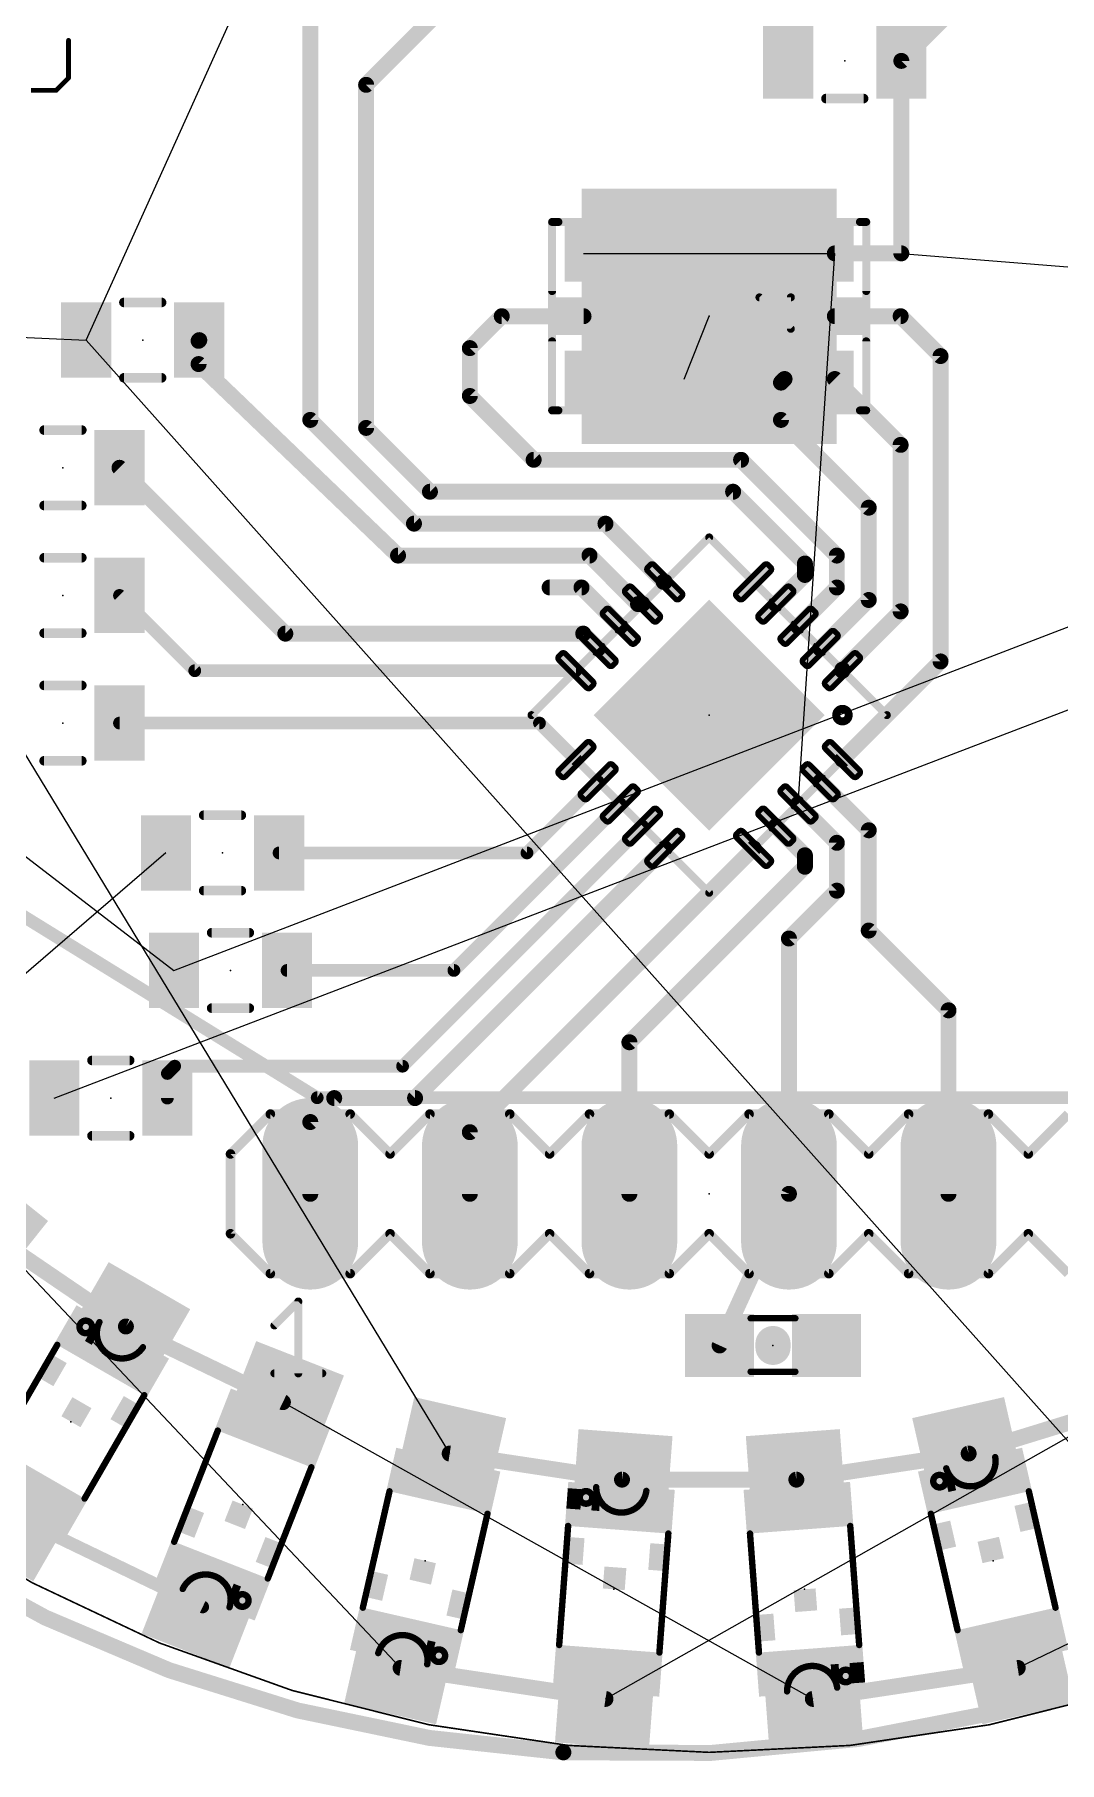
# Model space of a CAD drawing. Extents: x 53.2 to 99.2, y 34.1 to 80.1.
# Drawn here: x 65.46 to 81.78, y 34.13 to 61.63 of the extents above; entities that cross this region are included whole.
import ezdxf

# ---------------------------------------------------------------- set-up
doc = ezdxf.new("R2010")
doc.units = 0
for name, color, linetype in [('1', 22, 'CONTINUOUS'), ('16', 175, 'CONTINUOUS'), ('17', 82, 'CONTINUOUS'), ('19', 53, 'CONTINUOUS'), ('20', 7, 'CONTINUOUS'), ('21', 7, 'CONTINUOUS'), ('22', 2, 'CONTINUOUS'), ('23', 7, 'CONTINUOUS'), ('24', 7, 'CONTINUOUS'), ('51', 53, 'CONTINUOUS')]:
    doc.layers.add(name, color=color, linetype=linetype)

# ---------------------------------------------------------------- blocks, each defined once
blk = doc.blocks.new('RECT')
blk.add_solid([(-0.5, -0.5), (0.5, -0.5), (-0.5, 0.5), (0.5, 0.5)])
blk = doc.blocks.new('LONGP100')
at = {"const_width": 1}
blk.add_lwpolyline([(-0.5, 0), (0.5, 0)], dxfattribs=at)
at = {"const_width": 0.5}
for points in [[(-0.5, 0.25, 1), (-0.5, -0.25)], [(0.5, -0.25, 1), (0.5, 0.25)]]:
    blk.add_lwpolyline(points, format="xyb", dxfattribs=at)
blk = doc.blocks.new('RECT4000X1150R75')
at = {"const_width": 0.0862}
blk.add_lwpolyline([(0.3569, -0.0288), (0.3569, 0.0288, 0.4142), (0.3138, 0.0719), (-0.3138, 0.0719, 0.4142), (-0.3569, 0.0288), (-0.3569, -0.0288, 0.4142), (-0.3138, -0.0719), (0.3138, -0.0719, 0.4142)], format="xyb", close=True, dxfattribs=at)
blk.add_solid([(-0.3353, -0.0503), (0.3353, -0.0503), (-0.3353, 0.0503), (0.3353, 0.0503)])
blk = doc.blocks.new('RECT1150X4000R75')
at = {"const_width": 0.0862}
blk.add_lwpolyline([(0.0719, -0.3138), (0.0719, 0.3138, 0.4142), (0.0288, 0.3569), (-0.0288, 0.3569, 0.4142), (-0.0719, 0.3138), (-0.0719, -0.3138, 0.4142), (-0.0288, -0.3569), (0.0288, -0.3569, 0.4142)], format="xyb", close=True, dxfattribs=at)
blk.add_solid([(-0.0503, -0.3353), (0.0503, -0.3353), (-0.0503, 0.3353), (0.0503, 0.3353)])

msp = doc.modelspace()

# ---------------------------------------------------------------- linework, layer by layer
at = {"layer": '1'}
for points, const_width in [([(77.2511, 80.01, 0.4142), (53.34, 57.3689)], 0.254), ([(99.06, 56.9311, 0.4142), (77.2511, 80.01)], 0.254), ([(79.3225, 61.214, 1), (79.1955, 61.214)], 0.127), ([(70.8025, 60.833, 1), (70.6755, 60.833)], 0.127), ([(70.6941, 60.8779, 1), (70.7839, 60.7881)], 0.127), ([(78.2, 58.2135, 1), (78.2, 58.0865)], 0.127), ([(79.1955, 58.15, 1), (79.3225, 58.15)], 0.127), ([(79.259, 58.0865, 1), (79.259, 58.2135)], 0.127), ([(53.34, 57.3689, 0.4142), (73.8789, 34.29)], 0.254), ([(72.898, 57.2135, 1), (72.898, 57.0865)], 0.127), ([(72.9429, 57.1051, 1), (72.8531, 57.1949)], 0.127), ([(74.2, 57.0865, 1), (74.2, 57.2135)], 0.127), ([(78.2, 57.2135, 1), (78.2, 57.0865)], 0.127), ([(79.2929, 57.1949, 1), (79.2031, 57.1051)], 0.127), ([(79.248, 57.0865, 1), (79.248, 57.2135)], 0.127), ([(73.8789, 34.29, 0.4142), (99.06, 56.9311)], 0.254), ([(68.1355, 56.758, 1), (68.0085, 56.758)], 0.127), ([(68.0271, 56.8029, 1), (68.1169, 56.7131)], 0.127), ([(68.1279, 56.7241, 1), (68.0381, 56.8139)], 0.127), ([(72.4535, 56.642, 1), (72.3265, 56.642)], 0.127), ([(72.3451, 56.6869, 1), (72.4349, 56.5971)], 0.127), ([(68.116, 56.4338, 1), (68.028, 56.3422)], 0.127), ([(68.0085, 56.388, 1), (68.1355, 56.388)], 0.127), ([(79.9465, 56.515, 1), (79.8195, 56.515)], 0.127), ([(79.8381, 56.4701, 1), (79.9279, 56.5599)], 0.127), ([(77.4065, 56.093, 1), (77.2795, 56.093)], 0.127), ([(77.2981, 56.1379, 1), (77.3879, 56.0481)], 0.127), ([(77.4449, 56.1051, 1), (77.3551, 56.1949)], 0.127), ([(78.2449, 56.1949, 1), (78.1551, 56.1051)], 0.127), ([(72.4349, 55.9249, 1), (72.3451, 55.8351)], 0.127), ([(72.3265, 55.88, 1), (72.4535, 55.88)], 0.127), ([(69.8949, 55.5439, 1), (69.8051, 55.4541)], 0.127), ([(69.7865, 55.499, 1), (69.9135, 55.499)], 0.127), ([(77.3879, 55.5439, 1), (77.2981, 55.4541)], 0.127), ([(77.2795, 55.499, 1), (77.4065, 55.499)], 0.127), ([(70.7839, 55.4169, 1), (70.6941, 55.3271)], 0.127), ([(70.6755, 55.372, 1), (70.8025, 55.372)], 0.127), ([(79.3115, 55.102, 1), (79.1845, 55.102)], 0.127), ([(79.2031, 55.0571, 1), (79.2929, 55.1469)], 0.127), ([(66.8579, 54.7819, 1), (66.7681, 54.6921)], 0.127), ([(73.406, 54.9275, 1), (73.406, 54.8005)], 0.127), ([(73.3611, 54.8191, 1), (73.4509, 54.9089)], 0.127), ([(76.7529, 54.9089, 1), (76.6631, 54.8191)], 0.127), ([(76.708, 54.8005, 1), (76.708, 54.9275)], 0.127), ([(71.755, 54.4195, 1), (71.755, 54.2925)], 0.127), ([(71.7101, 54.3111, 1), (71.7999, 54.4009)], 0.127), ([(76.6259, 54.4009, 1), (76.5361, 54.3111)], 0.127), ([(76.581, 54.2925, 1), (76.581, 54.4195)], 0.127), ([(78.8035, 54.102, 1), (78.6765, 54.102)], 0.127), ([(78.6951, 54.0571, 1), (78.7849, 54.1469)], 0.127), ([(71.501, 53.9115, 1), (71.501, 53.7845)], 0.127), ([(71.4561, 53.8031, 1), (71.5459, 53.8929)], 0.127), ([(74.5939, 53.8929, 1), (74.5041, 53.8031)], 0.127), ([(74.549, 53.7845, 1), (74.549, 53.9115)], 0.127), ([(71.247, 53.4035, 1), (71.247, 53.2765)], 0.127), ([(71.203, 53.2942, 1), (71.291, 53.3858)], 0.127), ([(74.3399, 53.3849, 1), (74.2501, 53.2951)], 0.127), ([(74.295, 53.2765, 1), (74.295, 53.4035)], 0.127), ([(78.2955, 53.34, 1), (78.1685, 53.34)], 0.127), ([(78.1871, 53.2951, 1), (78.2769, 53.3849)], 0.127), ([(77.7875, 53.213, 1), (77.6605, 53.213)], 0.127), ([(77.6605, 53.0311, 1), (77.7875, 53.0311)], 0.127), ([(77.6791, 53.1681, 1), (77.7689, 53.2579)], 0.127), ([(77.7689, 52.9862, 1), (77.6791, 53.076)], 0.127), ([(73.66, 52.8955, 1), (73.66, 52.7685)], 0.127), ([(74.2128, 52.8769, 1), (74.123, 52.7871)], 0.127), ([(74.1679, 52.7685, 1), (74.1679, 52.8955)], 0.127), ([(75.4757, 52.9848, 1), (75.4757, 52.8578)], 0.127), ([(75.4308, 52.8764, 1), (75.5206, 52.9662)], 0.127), ([(75.4928, 52.8578, 1), (75.4928, 52.9848)], 0.127), ([(78.1685, 52.832, 1), (78.2955, 52.832)], 0.127), ([(78.2769, 52.7871, 1), (78.1871, 52.8769)], 0.127), ([(66.8489, 52.7409, 1), (66.7771, 52.6691)], 0.1016), ([(75.0673, 52.6312, 1), (75.0673, 52.5042)], 0.127), ([(75.0224, 52.5228, 1), (75.1122, 52.6126)], 0.127), ([(75.1393, 52.5042, 1), (75.1393, 52.6312)], 0.127), ([(77.2157, 52.6126, 1), (77.3055, 52.5228)], 0.127), ([(78.6765, 52.6329, 1), (78.8035, 52.6329)], 0.127), ([(78.7849, 52.588, 1), (78.6951, 52.6778)], 0.127), ([(79.2929, 52.4061, 1), (79.2031, 52.4959)], 0.127), ([(74.7408, 52.1693, 1), (74.8306, 52.2591)], 0.127), ([(77.5693, 52.2591, 1), (77.6591, 52.1693)], 0.127), ([(79.1845, 52.451, 1), (79.3115, 52.451)], 0.127), ([(69.4526, 52.1609, 1), (69.4526, 52.0339)], 0.127), ([(69.4077, 52.0525, 1), (69.4975, 52.1423)], 0.127), ([(74.2403, 52.1423, 1), (74.1505, 52.0525)], 0.127), ([(74.1954, 52.0339, 1), (74.1954, 52.1609)], 0.127), ([(74.3873, 51.8157, 1), (74.4771, 51.9055)], 0.127), ([(77.9228, 51.9055, 1), (78.0126, 51.8157)], 0.127), ([(79.8195, 51.6545, 1), (79.9465, 51.6545)], 0.127), ([(79.9279, 51.6096, 1), (79.8381, 51.6994)], 0.127), ([(68.0109, 51.5579, 1), (68.0109, 51.4563)], 0.1016), ([(67.975, 51.4712, 1), (68.0468, 51.543)], 0.1016), ([(74.0786, 51.4563, 1), (74.0786, 51.5579)], 0.1016), ([(78.3848, 51.5243, 1), (78.2578, 51.5243)], 0.127), ([(78.2764, 51.5692, 1), (78.3662, 51.4794)], 0.127), ([(78.2578, 51.5071, 1), (78.3848, 51.5071)], 0.127), ([(66.813, 50.7238, 1), (66.813, 50.6222)], 0.1016), ([(73.5343, 50.7089, 1), (73.4625, 50.6371)], 0.1016), ([(73.4984, 50.6222, 1), (73.4984, 50.7238)], 0.1016), ([(74.0427, 50.0569, 1), (74.1145, 50.1287)], 0.1016), ([(78.2764, 50.1377, 1), (78.3662, 50.0479)], 0.127), ([(74.4681, 49.7034, 1), (74.3963, 49.7752)], 0.1016), ([(78.0126, 49.7842, 1), (77.9228, 49.6944)], 0.127), ([(77.6591, 49.4306, 1), (77.5693, 49.3408)], 0.127), ([(74.8216, 49.3498, 1), (74.7498, 49.4216)], 0.1016), ([(75.1752, 48.9963, 1), (75.1034, 49.0681)], 0.1016), ([(77.3055, 49.0771, 1), (77.2157, 48.9873)], 0.127), ([(78.8035, 48.967, 1), (78.6765, 48.967)], 0.127), ([(78.6951, 48.9221, 1), (78.7849, 49.0119)], 0.127), ([(69.353, 48.6574, 1), (69.353, 48.5558)], 0.1016), ([(73.2636, 48.6425, 1), (73.3354, 48.5707)], 0.1016), ([(73.2995, 48.5558, 1), (73.2995, 48.6574)], 0.1016), ([(75.5377, 48.6337, 1), (75.4479, 48.7235)], 0.127), ([(76.952, 48.6337, 1), (76.8622, 48.7235)], 0.127), ([(77.7875, 48.5688, 1), (77.6605, 48.5688)], 0.127), ([(78.2955, 48.7679, 1), (78.1685, 48.7679)], 0.127), ([(78.1871, 48.723, 1), (78.2769, 48.8128)], 0.127), ([(77.6605, 48.387, 1), (77.7875, 48.387)], 0.127), ([(77.6791, 48.5239, 1), (77.7689, 48.6137)], 0.127), ([(77.7689, 48.3421, 1), (77.6791, 48.4319)], 0.127), ([(78.2769, 47.9611, 1), (78.1871, 48.0509)], 0.127), ([(78.1685, 48.006, 1), (78.2955, 48.006)], 0.127), ([(77.5335, 47.244, 1), (77.4065, 47.244)], 0.127), ([(77.4251, 47.2889, 1), (77.5149, 47.1991)], 0.127), ([(78.7849, 47.4159, 1), (78.6951, 47.3261)], 0.127), ([(78.6765, 47.371, 1), (78.8035, 47.371)], 0.127), ([(69.48, 46.7868, 1), (69.48, 46.6852)], 0.1016), ([(72.1001, 46.7719, 1), (72.1719, 46.7001)], 0.1016), ([(72.136, 46.6852, 1), (72.136, 46.7868)], 0.1016), ([(80.0735, 46.101, 1), (79.9465, 46.101)], 0.127), ([(79.9651, 46.0561, 1), (80.0549, 46.1459)], 0.127), ([(74.9935, 45.593, 1), (74.8665, 45.593)], 0.127), ([(74.8851, 45.6379, 1), (74.9749, 45.5481)], 0.127), ([(67.6258, 45.096, 1), (67.5242, 45.096)], 0.1016), ([(67.5391, 45.1319, 1), (67.6109, 45.0601)], 0.1016), ([(67.691, 45.2628, 1), (67.691, 45.1612)], 0.1016), ([(67.7269, 45.1761, 1), (67.6551, 45.2479)], 0.1016), ([(71.2832, 45.2479, 1), (71.355, 45.1761)], 0.1016), ([(71.3191, 45.1612, 1), (71.3191, 45.2628)], 0.1016), ([(67.5242, 44.704, 1), (67.6258, 44.704)], 0.1016), ([(70.231, 44.7675, 1), (70.231, 44.6405)], 0.127), ([(70.2759, 44.6591, 1), (70.1861, 44.7489)], 0.127), ([(71.4733, 44.7489, 1), (71.5631, 44.6591)], 0.127), ([(71.5182, 44.6405, 1), (71.5182, 44.7675)], 0.127), ([(69.9135, 44.323, 1), (69.7865, 44.323)], 0.127), ([(69.8051, 44.3679, 1), (69.8949, 44.2781)], 0.127), ([(72.4535, 44.1615, 1), (72.3265, 44.1615)], 0.127), ([(72.3451, 44.2064, 1), (72.4349, 44.1166)], 0.127), ([(69.7865, 43.18, 1), (69.9135, 43.18)], 0.127), ([(72.3265, 43.18, 1), (72.4535, 43.18)], 0.127), ([(74.8665, 43.18, 1), (74.9935, 43.18)], 0.127), ([(77.4065, 43.18, 1), (77.5335, 43.18)], 0.127), ([(77.5277, 43.1536, 1), (77.4123, 43.2064)], 0.127), ([(79.9465, 43.18, 1), (80.0735, 43.18)], 0.127), ([(66.9426, 41.1256, 1), (66.8874, 41.0112)], 0.127), ([(66.8793, 41.0159, 1), (66.9507, 41.1209)], 0.127), ([(76.3083, 40.7934, 1), (76.4237, 40.7406)], 0.127), ([(69.3865, 39.8067, 1), (69.4417, 39.9211)], 0.127), ([(72.0789, 39.1091, 1), (72.0599, 38.9835)], 0.127), ([(80.3118, 39.107, 1), (80.3492, 38.9856)], 0.127), ([(80.34, 38.9835, 1), (80.321, 39.1091)], 0.127), ([(74.8123, 38.6944, 1), (74.8123, 38.5674)], 0.127), ([(74.8028, 38.5681, 1), (74.8218, 38.6937)], 0.127), ([(77.5781, 38.6937, 1), (77.5971, 38.5681)], 0.127), ([(77.5876, 38.5674, 1), (77.5876, 38.6944)], 0.127), ([(68.1149, 36.5594, 1), (68.1591, 36.651)], 0.1016), ([(71.2976, 35.6974, 1), (71.2786, 35.5718)], 0.127), ([(81.1213, 35.5718, 1), (81.1023, 35.6974)], 0.127), ([(74.5403, 35.078, 1), (74.5593, 35.2036)], 0.127), ([(77.8406, 35.2036, 1), (77.8596, 35.078)], 0.127), ([(73.8823, 34.3534, 1), (73.8755, 34.2266)], 0.127), ([(73.8752, 34.2266, 1), (73.8826, 34.3534)], 0.127)]:
    msp.add_lwpolyline(points, format="xyb", dxfattribs=dict(at, const_width=const_width))
for points, const_width in [([(70.739, 60.833), (74.041, 64.135)], 0.254), ([(69.85, 55.499), (69.85, 62.1)], 0.254), ([(79.259, 58.15), (79.259, 61.214)], 0.254), ([(70.739, 55.372), (70.739, 60.833)], 0.254), ([(78.2, 58.15), (79.259, 58.15)], 0.254), ([(72.39, 56.642), (72.898, 57.15)], 0.254), ([(72.898, 57.15), (74.2, 57.15)], 0.254), ([(79.248, 57.15), (78.2, 57.15)], 0.254), ([(79.883, 56.515), (79.248, 57.15)], 0.254), ([(68.083, 56.769), (68.072, 56.758)], 0.254), ([(68.072, 56.758), (68.072, 56.388)], 0.254), ([(72.39, 55.88), (72.39, 56.642)], 0.254), ([(68.072, 56.388), (71.247, 53.34)], 0.254), ([(79.883, 51.6545), (79.883, 56.515)], 0.254), ([(77.343, 56.093), (77.4, 56.15)], 0.254), ([(77.343, 55.499), (77.343, 56.093)], 0.254), ([(79.248, 55.102), (78.2, 56.15)], 0.254), ([(73.406, 54.864), (72.39, 55.88)], 0.254), ([(69.85, 55.499), (71.501, 53.848)], 0.254), ([(78.74, 54.102), (77.343, 55.499)], 0.254), ([(70.739, 55.372), (71.755, 54.356)], 0.254), ([(79.248, 52.451), (79.248, 55.102)], 0.254), ([(66.813, 54.737), (69.4526, 52.0974)], 0.254), ([(73.406, 54.864), (76.708, 54.864)], 0.254), ([(76.708, 54.864), (78.232, 53.34)], 0.254), ([(71.755, 54.356), (76.581, 54.356)], 0.254), ([(76.581, 54.356), (77.724, 53.213)], 0.254), ([(78.74, 52.6329), (78.74, 54.102)], 0.254), ([(71.501, 53.848), (74.549, 53.848)], 0.254), ([(74.549, 53.848), (75.4757, 52.9213)], 0.254), ([(71.247, 53.34), (74.295, 53.34)], 0.254), ([(74.295, 53.34), (75.0673, 52.5677)], 0.254), ([(78.232, 53.34), (78.232, 52.832)], 0.254), ([(77.724, 53.0311), (77.2606, 52.5677)], 0.254), ([(77.724, 53.213), (77.724, 53.0311)], 0.254), ([(74.1679, 52.832), (73.66, 52.832)], 0.254), ([(74.7857, 52.2142), (74.1679, 52.832)], 0.254), ([(75.4757, 52.9213), (75.4928, 52.9213)], 0.254), ([(78.232, 52.832), (77.6142, 52.2142)], 0.254), ([(66.813, 52.705), (68.0109, 51.5071)], 0.2032), ([(75.0673, 52.5677), (75.1393, 52.5677)], 0.254), ([(77.9677, 51.8606), (78.74, 52.6329)], 0.254), ([(78.3213, 51.5243), (79.248, 52.451)], 0.254), ([(69.4526, 52.0974), (74.1954, 52.0974)], 0.254), ([(74.1954, 52.0974), (74.4322, 51.8606)], 0.254), ([(78.3213, 50.0928), (79.883, 51.6545)], 0.254), ([(68.0109, 51.5071), (74.0786, 51.5071)], 0.2032), ([(78.3213, 51.5071), (78.3213, 51.5243)], 0.254), ([(66.813, 50.673), (73.4984, 50.673)], 0.2032), ([(73.4984, 50.673), (74.0786, 50.0928)], 0.2032), ([(73.2995, 48.6066), (74.4322, 49.7393)], 0.2032), ([(78.74, 48.967), (77.9677, 49.7393)], 0.254), ([(78.232, 48.7679), (77.6142, 49.3857)], 0.254), ([(72.136, 46.736), (74.7857, 49.3857)], 0.2032), ([(71.3191, 45.212), (75.1393, 49.0322)], 0.2032), ([(77.724, 48.5688), (77.2606, 49.0322)], 0.254), ([(78.74, 47.371), (78.74, 48.967)], 0.254), ([(69.353, 48.6066), (73.2995, 48.6066)], 0.2032), ([(71.5182, 44.704), (75.4928, 48.6786)], 0.254), ([(72.39, 44.1615), (76.9071, 48.6786)], 0.254), ([(77.724, 48.387), (77.724, 48.5688)], 0.254), ([(78.232, 48.006), (78.232, 48.7679)], 0.254), ([(74.93, 45.593), (77.724, 48.387)], 0.254), ([(77.47, 47.244), (78.232, 48.006)], 0.254), ([(77.47, 43.18), (77.47, 47.244)], 0.254), ([(80.01, 46.101), (78.74, 47.371)], 0.254), ([(69.48, 46.736), (72.136, 46.736)], 0.2032), ([(80.01, 43.18), (80.01, 46.101)], 0.254), ([(74.93, 43.18), (74.93, 45.593)], 0.254), ([(67.575, 45.096), (67.691, 45.212)], 0.2032), ([(67.575, 44.704), (67.575, 45.096)], 0.2032), ([(67.691, 45.212), (71.3191, 45.212)], 0.2032), ([(69.85, 44.323), (70.231, 44.704)], 0.254), ([(70.231, 44.704), (71.5182, 44.704)], 0.254), ([(69.85, 43.18), (69.85, 44.323)], 0.254), ([(72.39, 43.18), (72.39, 44.1615)], 0.254), ([(76.366, 40.767), (77.47, 43.18)], 0.254), ([(64.6222, 42.6299), (66.915, 41.0684)], 0.254), ([(66.915, 41.0684), (69.4141, 39.8639)], 0.254), ([(80.3305, 39.0463), (82.9858, 39.8639)], 0.254), ([(72.0694, 39.0463), (74.8123, 38.6309)], 0.254), ([(77.5876, 38.6309), (80.3305, 39.0463)], 0.254), ([(74.8123, 38.6309), (77.5876, 38.6309)], 0.254), ([(65.165, 38.0373), (68.137, 36.6052)], 0.2032), ([(71.2881, 35.6346), (74.5498, 35.1408)], 0.254), ([(77.8501, 35.1408), (81.1118, 35.6346)], 0.254)]:
    msp.add_lwpolyline(points, dxfattribs=dict(at, const_width=const_width))
at = {"layer": '16', "const_width": 0.254}
msp.add_lwpolyline([(80.2, 62.155), (79.259, 61.214)], dxfattribs=at)
at = {"layer": '16', "const_width": 0.127}
msp.add_lwpolyline([(79.2141, 61.2589, 1), (79.3039, 61.1691)], format="xyb", dxfattribs=at)
at = {"layer": '19'}
for p, q in [((66.283, 56.769), (74.8123, 75.669)), ((79.259, 61.214), (79.259, 61.214)), ((74.2, 58.15), (78.2, 58.15)), ((77.6142, 49.3857), (78.2, 58.15)), ((79.259, 58.15), (91.567, 57.15)), ((54.13, 57.15), (67.68, 46.736)), ((57.63, 57.15), (66.283, 56.769)), ((65.775, 44.704), (98.27, 57.15)), ((67.68, 46.736), (94.77, 57.15)), ((75.8, 56.15), (76.2, 57.15)), ((84.2629, 36.6052), (66.283, 56.769)), ((72.0694, 39.0463), (65.013, 50.673)), ((67.553, 48.6066), (60.0234, 42.1386)), ((60.8562, 46.6883), (71.2881, 35.6346)), ((74.5498, 35.1408), (87.7777, 42.6299)), ((81.1118, 35.6346), (89.9612, 39.8946)), ((69.4141, 39.8639), (77.8501, 35.1408))]:
    msp.add_line(p, q, dxfattribs=at)
at = {"layer": '20', "const_width": 0.0254}
msp.add_lwpolyline([(76.2, 34.29, 1), (76.2, 80.01, 1), (76.2, 34.29)], format="xyb", dxfattribs=at)
at = {"layer": '21'}
for points, const_width in [([(66.0019, 60.9432), (66.0019, 61.5406)], 0.0762), ([(65.8028, 60.7441), (66.0019, 60.9432)], 0.0762), ([(65.4045, 60.7441), (65.8028, 60.7441)], 0.0762), ([(78.059, 60.614), (78.659, 60.614)], 0.1524), ([(73.7, 57.55), (73.7, 58.65)], 0.127), ([(73.7, 58.65), (73.8, 58.65)], 0.127), ([(78.7, 58.65), (78.6, 58.65)], 0.127), ([(78.7, 57.55), (78.7, 58.65)], 0.127), ([(77.5, 57.45), (77, 57.45)], 0.127), ([(77, 57.45), (77.5, 56.95)], 0.127), ([(77.5, 56.95), (77.5, 57.45)], 0.127), ([(67.483, 57.369), (66.883, 57.369)], 0.1524), ([(73.7, 56.75), (73.7, 55.65)], 0.127), ([(78.7, 55.65), (78.7, 56.75)], 0.127), ([(67.483, 56.169), (66.883, 56.169)], 0.1524), ([(73.7, 55.65), (73.8, 55.65)], 0.127), ([(78.6, 55.65), (78.7, 55.65)], 0.127), ([(66.213, 55.337), (65.613, 55.337)], 0.1524), ([(66.213, 54.137), (65.613, 54.137)], 0.1524), ([(73.3715, 50.8), (76.2, 53.6284)], 0.127), ([(79.0284, 50.8), (76.2, 53.6284)], 0.127), ([(66.213, 53.305), (65.613, 53.305)], 0.1524), ([(66.213, 52.105), (65.613, 52.105)], 0.1524), ([(66.213, 51.273), (65.613, 51.273)], 0.1524), ([(76.2, 47.9715), (73.3715, 50.8)], 0.127), ([(79.0284, 50.8), (76.2, 47.9715)], 0.127), ([(66.213, 50.073), (65.613, 50.073)], 0.1524), ([(68.753, 49.2066), (68.153, 49.2066)], 0.1524), ([(68.753, 48.0066), (68.153, 48.0066)], 0.1524), ([(68.88, 47.336), (68.28, 47.336)], 0.1524), ([(68.88, 46.136), (68.28, 46.136)], 0.1524), ([(66.975, 45.304), (66.375, 45.304)], 0.1524), ([(69.215, 44.45), (68.58, 43.815)], 0.1524), ([(69.215, 44.45), (70.485, 44.45)], 0.1524), ([(70.485, 44.45), (71.12, 43.815)], 0.1524), ([(71.12, 43.815), (71.755, 44.45)], 0.1524), ([(71.755, 44.45), (73.025, 44.45)], 0.1524), ([(73.025, 44.45), (73.66, 43.815)], 0.1524), ([(73.66, 43.815), (74.295, 44.45)], 0.1524), ([(74.295, 44.45), (75.565, 44.45)], 0.1524), ([(75.565, 44.45), (76.2, 43.815)], 0.1524), ([(76.835, 44.45), (76.2, 43.815)], 0.1524), ([(76.835, 44.45), (78.105, 44.45)], 0.1524), ([(78.105, 44.45), (78.74, 43.815)], 0.1524), ([(78.74, 43.815), (79.375, 44.45)], 0.1524), ([(79.375, 44.45), (80.645, 44.45)], 0.1524), ([(80.645, 44.45), (81.28, 43.815)], 0.1524), ([(81.28, 43.815), (81.915, 44.45)], 0.1524), ([(66.975, 44.104), (66.375, 44.104)], 0.1524), ([(68.58, 43.815), (68.58, 42.545)], 0.1524), ([(68.58, 42.545), (69.215, 41.91)], 0.1524), ([(71.12, 42.545), (70.485, 41.91)], 0.1524), ([(71.755, 41.91), (71.12, 42.545)], 0.1524), ([(73.66, 42.545), (73.025, 41.91)], 0.1524), ([(74.295, 41.91), (73.66, 42.545)], 0.1524), ([(76.2, 42.545), (75.565, 41.91)], 0.1524), ([(76.2, 42.545), (76.835, 41.91)], 0.1524), ([(78.74, 42.545), (78.105, 41.91)], 0.1524), ([(79.375, 41.91), (78.74, 42.545)], 0.1524), ([(81.28, 42.545), (80.645, 41.91)], 0.1524), ([(81.915, 41.91), (81.28, 42.545)], 0.1524), ([(70.485, 41.91), (69.215, 41.91)], 0.1524), ([(73.025, 41.91), (71.755, 41.91)], 0.1524), ([(75.565, 41.91), (74.295, 41.91)], 0.1524), ([(78.105, 41.91), (76.835, 41.91)], 0.1524), ([(80.645, 41.91), (79.375, 41.91)], 0.1524), ([(69.2785, 41.0851), (69.6598, 41.4664)], 0.127), ([(69.6598, 41.4664), (69.6598, 40.3225)], 0.127), ([(77.216, 40.7975), (77.216, 40.7365)], 0.5588), ([(69.2785, 40.3225), (70.0411, 40.3225)], 0.127)]:
    msp.add_lwpolyline(points, dxfattribs=dict(at, const_width=const_width))
for points, const_width in [([(66.0209, 61.5406, 1), (65.9829, 61.5406)], 0.0381), ([(65.9829, 60.9432, 1), (66.0209, 60.9432)], 0.0381), ([(66.0154, 60.9297, 1), (65.9884, 60.9567)], 0.0381), ([(65.7893, 60.7576, 1), (65.8163, 60.7306)], 0.0381), ([(65.8028, 60.7251, 1), (65.8028, 60.7632)], 0.0381), ([(78.059, 60.6521, 1), (78.059, 60.5759)], 0.0762), ([(78.659, 60.5759, 1), (78.659, 60.6521)], 0.0762), ([(73.7, 58.6818, 1), (73.7, 58.6183)], 0.0635), ([(73.7318, 58.65, 1), (73.6683, 58.65)], 0.0635), ([(73.8, 58.6183, 1), (73.8, 58.6818)], 0.0635), ([(78.6, 58.6818, 1), (78.6, 58.6183)], 0.0635), ([(78.7318, 58.65, 1), (78.6683, 58.65)], 0.0635), ([(78.7, 58.6183, 1), (78.7, 58.6818)], 0.0635), ([(73.6683, 57.55, 1), (73.7318, 57.55)], 0.0635), ([(77.0225, 57.4725, 1), (76.9775, 57.4275)], 0.0635), ([(77, 57.4818, 1), (77, 57.4183)], 0.0635), ([(77.5318, 57.45, 1), (77.4682, 57.45)], 0.0635), ([(77.5, 57.4183, 1), (77.5, 57.4818)], 0.0635), ([(78.6683, 57.55, 1), (78.7318, 57.55)], 0.0635), ([(66.883, 57.4071, 1), (66.883, 57.3309)], 0.0762), ([(67.483, 57.3309, 1), (67.483, 57.4071)], 0.0762), ([(77.4682, 56.95, 1), (77.5318, 56.95)], 0.0635), ([(77.4775, 56.9275, 1), (77.5225, 56.9725)], 0.0635), ([(73.7318, 56.75, 1), (73.6683, 56.75)], 0.0635), ([(78.7318, 56.75, 1), (78.6683, 56.75)], 0.0635), ([(66.883, 56.2071, 1), (66.883, 56.1309)], 0.0762), ([(67.483, 56.1309, 1), (67.483, 56.2071)], 0.0762), ([(73.7, 55.6818, 1), (73.7, 55.6183)], 0.0635), ([(73.6683, 55.65, 1), (73.7318, 55.65)], 0.0635), ([(73.8, 55.6183, 1), (73.8, 55.6818)], 0.0635), ([(78.6, 55.6818, 1), (78.6, 55.6183)], 0.0635), ([(78.6683, 55.65, 1), (78.7318, 55.65)], 0.0635), ([(78.7, 55.6183, 1), (78.7, 55.6818)], 0.0635), ([(65.613, 55.3751, 1), (65.613, 55.2989)], 0.0762), ([(66.213, 55.2989, 1), (66.213, 55.3751)], 0.0762), ([(65.613, 54.1751, 1), (65.613, 54.0989)], 0.0762), ([(66.213, 54.0989, 1), (66.213, 54.1751)], 0.0762), ([(76.2225, 53.6509, 1), (76.1775, 53.6059)], 0.0635), ([(76.2225, 53.6059, 1), (76.1775, 53.6509)], 0.0635), ([(65.613, 53.3431, 1), (65.613, 53.2669)], 0.0762), ([(66.213, 53.2669, 1), (66.213, 53.3431)], 0.0762), ([(65.613, 52.1431, 1), (65.613, 52.0669)], 0.0762), ([(66.213, 52.0669, 1), (66.213, 52.1431)], 0.0762), ([(65.613, 51.3111, 1), (65.613, 51.2349)], 0.0762), ([(66.213, 51.2349, 1), (66.213, 51.3111)], 0.0762), ([(78.3213, 50.7, 1), (78.3213, 50.9, 1), (78.3213, 50.7)], 0.127), ([(73.394, 50.8225, 1), (73.349, 50.7775)], 0.0635), ([(73.349, 50.8225, 1), (73.394, 50.7775)], 0.0635), ([(79.0509, 50.7775, 1), (79.0059, 50.8225)], 0.0635), ([(79.0059, 50.7775, 1), (79.0509, 50.8225)], 0.0635), ([(65.613, 50.1111, 1), (65.613, 50.0349)], 0.0762), ([(66.213, 50.0349, 1), (66.213, 50.1111)], 0.0762), ([(68.153, 49.2447, 1), (68.153, 49.1685)], 0.0762), ([(68.753, 49.1685, 1), (68.753, 49.2447)], 0.0762), ([(68.153, 48.0447, 1), (68.153, 47.9685)], 0.0762), ([(68.753, 47.9685, 1), (68.753, 48.0447)], 0.0762), ([(76.1775, 47.994, 1), (76.2225, 47.949)], 0.0635), ([(76.1775, 47.949, 1), (76.2225, 47.994)], 0.0635), ([(68.28, 47.3741, 1), (68.28, 47.2979)], 0.0762), ([(68.88, 47.2979, 1), (68.88, 47.3741)], 0.0762), ([(68.28, 46.1741, 1), (68.28, 46.0979)], 0.0762), ([(68.88, 46.0979, 1), (68.88, 46.1741)], 0.0762), ([(66.375, 45.3421, 1), (66.375, 45.2659)], 0.0762), ([(66.975, 45.2659, 1), (66.975, 45.3421)], 0.0762), ([(69.215, 44.4881, 1), (69.215, 44.4119)], 0.0762), ([(69.2419, 44.4231, 1), (69.1881, 44.4769)], 0.0762), ([(70.5119, 44.4769, 1), (70.4581, 44.4231)], 0.0762), ([(70.485, 44.4119, 1), (70.485, 44.4881)], 0.0762), ([(71.755, 44.4881, 1), (71.755, 44.4119)], 0.0762), ([(71.7819, 44.4231, 1), (71.7281, 44.4769)], 0.0762), ([(73.0519, 44.4769, 1), (72.9981, 44.4231)], 0.0762), ([(73.025, 44.4119, 1), (73.025, 44.4881)], 0.0762), ([(74.295, 44.4881, 1), (74.295, 44.4119)], 0.0762), ([(74.3219, 44.4231, 1), (74.2681, 44.4769)], 0.0762), ([(75.5919, 44.4769, 1), (75.5381, 44.4231)], 0.0762), ([(75.565, 44.4119, 1), (75.565, 44.4881)], 0.0762), ([(76.835, 44.4881, 1), (76.835, 44.4119)], 0.0762), ([(76.8619, 44.4231, 1), (76.8081, 44.4769)], 0.0762), ([(78.1319, 44.4769, 1), (78.0781, 44.4231)], 0.0762), ([(78.105, 44.4119, 1), (78.105, 44.4881)], 0.0762), ([(79.375, 44.4881, 1), (79.375, 44.4119)], 0.0762), ([(79.4019, 44.4231, 1), (79.3481, 44.4769)], 0.0762), ([(80.6719, 44.4769, 1), (80.6181, 44.4231)], 0.0762), ([(80.645, 44.4119, 1), (80.645, 44.4881)], 0.0762), ([(66.375, 44.1421, 1), (66.375, 44.0659)], 0.0762), ([(66.975, 44.0659, 1), (66.975, 44.1421)], 0.0762), ([(68.6181, 43.815, 1), (68.5419, 43.815)], 0.0762), ([(68.5531, 43.8419, 1), (68.6069, 43.7881)], 0.0762), ([(71.0931, 43.8419, 1), (71.1469, 43.7881)], 0.0762), ([(71.0931, 43.7881, 1), (71.1469, 43.8419)], 0.0762), ([(73.6331, 43.8419, 1), (73.6869, 43.7881)], 0.0762), ([(73.6331, 43.7881, 1), (73.6869, 43.8419)], 0.0762), ([(76.1731, 43.8419, 1), (76.2269, 43.7881)], 0.0762), ([(76.1731, 43.7881, 1), (76.2269, 43.8419)], 0.0762), ([(78.7131, 43.8419, 1), (78.7669, 43.7881)], 0.0762), ([(78.7131, 43.7881, 1), (78.7669, 43.8419)], 0.0762), ([(81.2531, 43.8419, 1), (81.3069, 43.7881)], 0.0762), ([(81.2531, 43.7881, 1), (81.3069, 43.8419)], 0.0762), ([(68.5419, 42.545, 1), (68.6181, 42.545)], 0.0762), ([(68.6069, 42.5719, 1), (68.5531, 42.5181)], 0.0762), ([(71.1469, 42.5719, 1), (71.0931, 42.5181)], 0.0762), ([(71.1469, 42.5181, 1), (71.0931, 42.5719)], 0.0762), ([(73.6869, 42.5719, 1), (73.6331, 42.5181)], 0.0762), ([(73.6869, 42.5181, 1), (73.6331, 42.5719)], 0.0762), ([(76.2269, 42.5719, 1), (76.1731, 42.5181)], 0.0762), ([(76.2269, 42.5181, 1), (76.1731, 42.5719)], 0.0762), ([(78.7669, 42.5719, 1), (78.7131, 42.5181)], 0.0762), ([(78.7669, 42.5181, 1), (78.7131, 42.5719)], 0.0762), ([(81.3069, 42.5719, 1), (81.2531, 42.5181)], 0.0762), ([(81.3069, 42.5181, 1), (81.2531, 42.5719)], 0.0762), ([(69.215, 41.9481, 1), (69.215, 41.8719)], 0.0762), ([(69.1881, 41.8831, 1), (69.2419, 41.9369)], 0.0762), ([(70.4581, 41.9369, 1), (70.5119, 41.8831)], 0.0762), ([(70.485, 41.8719, 1), (70.485, 41.9481)], 0.0762), ([(71.755, 41.9481, 1), (71.755, 41.8719)], 0.0762), ([(71.7281, 41.8831, 1), (71.7819, 41.9369)], 0.0762), ([(72.9981, 41.9369, 1), (73.0519, 41.8831)], 0.0762), ([(73.025, 41.8719, 1), (73.025, 41.9481)], 0.0762), ([(74.295, 41.9481, 1), (74.295, 41.8719)], 0.0762), ([(74.2681, 41.8831, 1), (74.3219, 41.9369)], 0.0762), ([(75.5381, 41.9369, 1), (75.5919, 41.8831)], 0.0762), ([(75.565, 41.8719, 1), (75.565, 41.9481)], 0.0762), ([(76.835, 41.9481, 1), (76.835, 41.8719)], 0.0762), ([(76.8081, 41.8831, 1), (76.8619, 41.9369)], 0.0762), ([(78.0781, 41.9369, 1), (78.1319, 41.8831)], 0.0762), ([(78.105, 41.8719, 1), (78.105, 41.9481)], 0.0762), ([(79.375, 41.9481, 1), (79.375, 41.8719)], 0.0762), ([(79.3481, 41.8831, 1), (79.4019, 41.9369)], 0.0762), ([(80.6181, 41.9369, 1), (80.6719, 41.8831)], 0.0762), ([(80.645, 41.8719, 1), (80.645, 41.9481)], 0.0762), ([(69.6916, 41.4664, 1), (69.6281, 41.4664)], 0.0635), ([(69.6823, 41.4439, 1), (69.6373, 41.4889)], 0.0635), ([(69.256, 41.1076, 1), (69.301, 41.0626)], 0.0635), ([(77.3557, 40.7975, 1), (77.0763, 40.7975)], 0.2794), ([(77.0763, 40.7365, 1), (77.3557, 40.7365)], 0.2794), ([(69.2785, 40.3543, 1), (69.2785, 40.2908)], 0.0635), ([(69.6281, 40.3225, 1), (69.6916, 40.3225)], 0.0635), ([(70.0411, 40.2908, 1), (70.0411, 40.3543)], 0.0635)]:
    msp.add_lwpolyline(points, format="xyb", dxfattribs=dict(at, const_width=const_width))
at = {"layer": '22', "const_width": 0.2032}
for points in [[(69.96, 44.71), (63.16, 48.91)], [(82.44, 44.71), (69.96, 44.71)]]:
    msp.add_lwpolyline(points, dxfattribs=at)
at = {"layer": '22', "const_width": 0.1016}
for points in [[(69.96, 44.7608, 1), (69.96, 44.6592)], [(69.9333, 44.6668, 1), (69.9867, 44.7532)]]:
    msp.add_lwpolyline(points, format="xyb", dxfattribs=at)
at = {"layer": '23'}
for p in [(78.359, 61.214), (76.2, 57.15), (67.183, 56.769), (65.913, 54.737), (65.913, 52.705), (65.913, 50.673), (76.2, 50.8), (68.453, 48.6066), (68.58, 46.736), (66.675, 44.704), (76.2, 43.18), (77.216, 40.767), (66.04, 39.5529), (68.7756, 38.2346), (71.6788, 37.3405), (80.7212, 37.3405), (74.6811, 36.8859), (77.7189, 36.8859)]:
    msp.add_point(p, dxfattribs=at)
at = {"layer": '24'}
msp.add_point((76.2, 57.15), dxfattribs=at)
at = {"layer": '51'}
for points, const_width in [([(73.7, 58.6818, 1), (73.7, 58.6183)], 0.0635), ([(73.7318, 58.65, 1), (73.6683, 58.65)], 0.0635), ([(78.7318, 58.65, 1), (78.6683, 58.65)], 0.0635), ([(78.7, 58.6183, 1), (78.7, 58.6818)], 0.0635), ([(73.7, 55.6818, 1), (73.7, 55.6183)], 0.0635), ([(73.6683, 55.65, 1), (73.7318, 55.65)], 0.0635), ([(78.6683, 55.65, 1), (78.7318, 55.65)], 0.0635), ([(78.7, 55.6183, 1), (78.7, 55.6818)], 0.0635), ([(66.2761, 40.9619, 1), (66.2761, 41.1619, 1), (66.2761, 40.9619)], 0.1016), ([(66.4935, 41.1385, 0.9377), (67.1864, 40.7385)], 0.1016), ([(66.5163, 41.1272, 1), (66.4707, 41.1498)], 0.0508), ([(76.86, 41.2244, 1), (76.86, 41.1736)], 0.0508), ([(77.572, 41.1736, 1), (77.572, 41.2244)], 0.0508), ([(65.8441, 40.7629, 1), (65.8001, 40.7883)], 0.0508), ([(67.2075, 40.7244, 1), (67.1653, 40.7526)], 0.0508), ([(76.86, 40.3734, 1), (76.86, 40.3226)], 0.0508), ([(77.572, 40.3226, 1), (77.572, 40.3734)], 0.0508), ([(67.2298, 39.9629, 1), (67.1858, 39.9883)], 0.0508), ([(68.4009, 39.4017, 1), (68.3537, 39.4203)], 0.0508), ([(69.8906, 38.8179, 1), (69.8434, 38.8365)], 0.0508), ([(79.974, 38.8108, 0.9377), (80.7539, 38.9894)], 0.1016), ([(79.9983, 38.818, 1), (79.9497, 38.8036)], 0.0508), ([(80.779, 38.9935, 1), (80.7288, 38.9853)], 0.0508), ([(74.4021, 38.5113, 0.9375), (75.1999, 38.4514)], 0.1016), ([(74.4275, 38.511, 1), (74.3767, 38.5116)], 0.0508), ([(79.8669, 38.5067, 1), (79.8669, 38.7067, 1), (79.8669, 38.5067)], 0.1016), ([(66.2358, 38.3428, 1), (66.2798, 38.3174)], 0.0508), ([(71.1358, 38.4394, 1), (71.0862, 38.4508)], 0.0508), ([(74.2394, 38.2481, 1), (74.2394, 38.4481, 1), (74.2394, 38.2481)], 0.1016), ([(75.2251, 38.4479, 1), (75.1747, 38.4549)], 0.0508), ([(81.3137, 38.4508, 1), (81.2641, 38.4394)], 0.0508), ([(72.6954, 38.0822, 1), (72.6458, 38.0936)], 0.0508), ([(79.7541, 38.0936, 1), (79.7045, 38.0822)], 0.0508), ([(73.9798, 37.8913, 1), (73.9292, 37.8951)], 0.0508), ([(75.5753, 37.7713, 1), (75.5247, 37.7751)], 0.0508), ([(76.8752, 37.7751, 1), (76.8246, 37.7713)], 0.0508), ([(78.4707, 37.8951, 1), (78.4201, 37.8913)], 0.0508), ([(67.6605, 37.6512, 1), (67.7077, 37.6326)], 0.0508), ([(68.5642, 36.5989, 0.9375), (67.8193, 36.8908)], 0.1016), ([(67.7963, 36.9016, 1), (67.8423, 36.88)], 0.0508), ([(68.7677, 36.6071, 1), (68.7677, 36.8071, 1), (68.7677, 36.6071)], 0.1016), ([(69.1502, 37.0674, 1), (69.1974, 37.0488)], 0.0508), ([(68.54, 36.6066, 1), (68.5884, 36.5912)], 0.0508), ([(70.6621, 36.5987, 1), (70.7117, 36.5873)], 0.0508), ([(81.6882, 36.5873, 1), (81.7378, 36.5987)], 0.0508), ([(71.7115, 35.6915, 0.9377), (70.9316, 35.8701)], 0.1016), ([(72.2217, 36.2415, 1), (72.2713, 36.2301)], 0.0508), ([(80.1286, 36.2301, 1), (80.1782, 36.2415)], 0.0508), ([(70.9073, 35.8773, 1), (70.9559, 35.8629)], 0.0508), ([(71.8967, 35.7286, 1), (71.8967, 35.9286, 1), (71.8967, 35.7286)], 0.1016), ([(73.7868, 36.0004, 1), (73.8374, 35.9966)], 0.0508), ([(75.3823, 35.8804, 1), (75.4329, 35.8766)], 0.0508), ([(76.967, 35.8766, 1), (77.0176, 35.8804)], 0.0508), ([(78.5625, 35.9966, 1), (78.6131, 36.0004)], 0.0508), ([(71.6864, 35.6956, 1), (71.7366, 35.6874)], 0.0508), ([(78.2377, 35.3203, 0.9375), (77.4399, 35.2604)], 0.1016), ([(78.3741, 35.4061, 1), (78.3741, 35.6061, 1), (78.3741, 35.4061)], 0.1016), ([(77.4145, 35.2601, 1), (77.4653, 35.2607)], 0.0508), ([(78.2125, 35.3168, 1), (78.2629, 35.3238)], 0.0508)]:
    msp.add_lwpolyline(points, format="xyb", dxfattribs=dict(at, const_width=const_width))
for points, const_width in [([(78.7, 58.65), (73.7, 58.65)], 0.127), ([(73.7, 58.65), (73.7, 55.65)], 0.127), ([(78.7, 55.65), (78.7, 58.65)], 0.127), ([(73.7, 55.65), (78.7, 55.65)], 0.127), ([(76.86, 41.199), (77.572, 41.199)], 0.1016), ([(64.8721, 39.1301), (65.8221, 40.7756)], 0.1016), ([(76.86, 40.348), (77.572, 40.348)], 0.1016), ([(67.2078, 39.9756), (66.2578, 38.3301)], 0.1016), ([(67.6841, 37.6419), (68.3773, 39.411)], 0.1016), ([(69.867, 38.8272), (69.1738, 37.0581)], 0.1016), ([(70.6869, 36.593), (71.111, 38.4451)], 0.1016), ([(81.2889, 38.4451), (81.713, 36.593)], 0.1016), ([(72.6706, 38.0879), (72.2465, 36.2358)], 0.1016), ([(80.1534, 36.2358), (79.7293, 38.0879)], 0.1016), ([(73.8121, 35.9985), (73.9545, 37.8932)], 0.1016), ([(75.55, 37.7732), (75.4076, 35.8785)], 0.1016), ([(76.9923, 35.8785), (76.8499, 37.7732)], 0.1016), ([(78.4454, 37.8932), (78.5878, 35.9985)], 0.1016)]:
    msp.add_lwpolyline(points, dxfattribs=dict(at, const_width=const_width))

# ---------------------------------------------------------------- block references
at = {"layer": '1'}
for p, xscale, yscale in [((77.459, 61.214), 0.8, 1.2), ((79.259, 61.214), 0.8, 1.2), ((74.2, 57.15), 0.9, 0.6)]:
    msp.add_blockref('RECT', p, dxfattribs=dict(at, xscale=xscale, yscale=yscale))
for p, xscale, yscale, rotation in [((74.2, 58.15), 0.9, 0.6, 270), ((75, 58.15), 0.9, 0.6, 270), ((75.8, 58.15), 0.9, 0.6, 270), ((76.6, 58.15), 0.9, 0.6, 270), ((77.4, 58.15), 0.9, 0.6, 270), ((78.2, 58.15), 0.9, 0.6, 270), ((66.283, 56.769), 0.8, 1.2, 180), ((68.083, 56.769), 0.8, 1.2, 180), ((78.2, 57.15), 0.9, 0.6, 180), ((74.2, 56.15), 0.9, 0.6, 270), ((75, 56.15), 0.9, 0.6, 270), ((75.8, 56.15), 0.9, 0.6, 270), ((76.6, 56.15), 0.9, 0.6, 270), ((77.4, 56.15), 0.9, 0.6, 270), ((78.2, 56.15), 0.9, 0.6, 270), ((66.813, 54.737), 0.8, 1.2, 180), ((66.813, 52.705), 0.8, 1.2, 180), ((76.2, 50.8), 2.6, 2.6, 225), ((66.813, 50.673), 0.8, 1.2, 180), ((67.553, 48.6066), 0.8, 1.2, 180), ((69.353, 48.6066), 0.8, 1.2, 180), ((67.68, 46.736), 0.8, 1.2, 180), ((69.48, 46.736), 0.8, 1.2, 180), ((65.775, 44.704), 0.8, 1.2, 180), ((67.575, 44.704), 0.8, 1.2, 180), ((64.6222, 42.6299), 1.5, 1.5, 141.4), ((66.915, 41.0684), 1.5, 1.5, 330), ((69.4141, 39.8639), 1.5, 1.5, 158.6), ((72.0694, 39.0463), 1.5, 1.5, 167.1), ((80.3305, 39.0463), 1.5, 1.5, 12.9), ((74.8123, 38.6309), 1.5, 1.5, 355.7), ((77.5876, 38.6309), 1.5, 1.5, 184.3), ((65.165, 38.0373), 1.5, 1.5, 330), ((68.137, 36.6052), 1.5, 1.5, 158.6), ((71.2881, 35.6346), 1.5, 1.5, 167.1), ((81.1118, 35.6346), 1.5, 1.5, 12.9), ((74.5498, 35.1408), 1.5, 1.5, 355.7), ((77.8501, 35.1408), 1.5, 1.5, 184.3)]:
    msp.add_blockref('RECT', p, dxfattribs=dict(at, xscale=xscale, yscale=yscale, rotation=rotation))
at = {"layer": '1', "rotation": 225}
for name, p in [('RECT1150X4000R75', (75.4928, 52.9213)), ('RECT4000X1150R75', (76.9071, 52.9213)), ('RECT1150X4000R75', (75.1393, 52.5677)), ('RECT4000X1150R75', (77.2606, 52.5677)), ('RECT1150X4000R75', (74.7857, 52.2142)), ('RECT4000X1150R75', (77.6142, 52.2142)), ('RECT1150X4000R75', (74.4322, 51.8606)), ('RECT4000X1150R75', (77.9677, 51.8606)), ('RECT1150X4000R75', (74.0786, 51.5071)), ('RECT4000X1150R75', (78.3213, 51.5071)), ('RECT4000X1150R75', (74.0786, 50.0928)), ('RECT1150X4000R75', (78.3213, 50.0928)), ('RECT4000X1150R75', (74.4322, 49.7393)), ('RECT1150X4000R75', (77.9677, 49.7393)), ('RECT4000X1150R75', (74.7857, 49.3857)), ('RECT1150X4000R75', (77.6142, 49.3857)), ('RECT4000X1150R75', (75.1393, 49.0322)), ('RECT1150X4000R75', (77.2606, 49.0322)), ('RECT4000X1150R75', (75.4928, 48.6786)), ('RECT1150X4000R75', (76.9071, 48.6786))]:
    msp.add_blockref(name, p, dxfattribs=at)
at = {"layer": '1', "xscale": 1.1}
for p in [(76.366, 40.767), (78.066, 40.767)]:
    msp.add_blockref('RECT', p, dxfattribs=at)
at = {"layer": '16', "xscale": 4.064, "yscale": 4.064, "rotation": 180}
msp.add_blockref('RECT', (76.2, 57.15), dxfattribs=at)
at = {"layer": '17', "xscale": 1.524, "yscale": 1.524, "rotation": 90}
for p in [(69.85, 43.18), (69.85, 43.18), (72.39, 43.18), (72.39, 43.18), (74.93, 43.18), (74.93, 43.18), (77.47, 43.18), (77.47, 43.18), (80.01, 43.18), (80.01, 43.18)]:
    msp.add_blockref('LONGP100', p, dxfattribs=at)
at = {"layer": '21'}
for p, xscale, yscale, rotation in [((65.7258, 40.3837), 0.325, 0.425, 330), ((66.1275, 39.7044), 0.35, 0.35, 330), ((66.9166, 39.6962), 0.325, 0.425, 330), ((68.7117, 38.0716), 0.35, 0.35, 158.6), ((81.2657, 38.0422), 0.325, 0.425, 12.9), ((67.9302, 37.9617), 0.325, 0.425, 158.6), ((79.9254, 37.7353), 0.325, 0.425, 12.9), ((69.2104, 37.46), 0.325, 0.425, 158.6), ((74.0377, 37.4983), 0.325, 0.425, 355.7), ((80.6821, 37.511), 0.35, 0.35, 12.9), ((75.4088, 37.3952), 0.325, 0.425, 355.7), ((70.883, 36.9456), 0.325, 0.425, 167.1), ((71.6397, 37.1699), 0.35, 0.35, 167.1), ((74.6942, 37.0604), 0.35, 0.35, 355.7), ((72.2233, 36.6387), 0.325, 0.425, 167.1), ((77.732, 36.7113), 0.35, 0.35, 184.3), ((78.4466, 36.3765), 0.325, 0.425, 184.3), ((77.0755, 36.2734), 0.325, 0.425, 184.3)]:
    msp.add_blockref('RECT', p, dxfattribs=dict(at, xscale=xscale, yscale=yscale, rotation=rotation))
at = {"layer": '51'}
for p, xscale, yscale in [((69.85, 43.18), 0.508, 0.508), ((72.39, 43.18), 0.508, 0.508), ((74.93, 43.18), 0.508, 0.508), ((77.47, 43.18), 0.508, 0.508), ((80.01, 43.18), 0.508, 0.508), ((76.6278, 40.7721), 0.5001, 0.95), ((77.7962, 40.7721), 0.5001, 0.95)]:
    msp.add_blockref('RECT', p, dxfattribs=dict(at, xscale=xscale, yscale=yscale))
for p, xscale, yscale, rotation in [((66.095, 41.1232), 0.225, 0.325, 330), ((66.3141, 41.2277), 0.5, 0.125, 330), ((66.59, 40.5055), 1.7, 0.3, 330), ((66.3048, 40.8866), 0.425, 0.125, 330), ((66.3731, 40.9049), 0.125, 0.225, 330), ((67.2971, 40.5302), 0.5, 0.35, 330), ((67.16, 40.3929), 0.6, 0.125, 330), ((69.2499, 39.4449), 1.7, 0.7, 158.6), ((65.39, 38.427), 1.7, 0.7, 330), ((71.969, 38.6076), 1.7, 0.7, 167.1), ((80.9767, 38.9122), 0.5, 0.35, 12.9), ((79.7819, 38.7539), 0.5, 0.125, 12.9), ((80.9698, 38.7182), 0.6, 0.125, 12.9), ((74.2018, 38.5139), 0.5, 0.125, 355.7), ((77.6214, 38.1822), 1.7, 0.7, 184.3), ((79.6925, 38.5283), 0.225, 0.325, 12.9), ((80.4756, 38.4127), 1.7, 0.3, 12.9), ((80.0073, 38.4978), 0.425, 0.125, 12.9), ((80.0448, 38.5577), 0.125, 0.225, 12.9), ((74.0497, 38.3247), 0.225, 0.325, 355.7), ((74.3413, 38.2025), 0.425, 0.125, 355.7), ((74.3949, 38.2486), 0.125, 0.225, 355.7), ((75.39, 38.3117), 0.5, 0.35, 355.7), ((74.7635, 37.9828), 1.7, 0.3, 355.7), ((75.326, 38.1285), 0.6, 0.125, 355.7), ((68.3742, 37.2104), 1.7, 0.3, 158.6), ((67.6787, 37.0802), 0.5, 0.35, 158.6), ((67.7937, 37.2365), 0.6, 0.125, 158.6), ((68.7131, 36.8762), 0.425, 0.125, 158.6), ((68.6483, 36.8479), 0.125, 0.225, 158.6), ((68.9559, 36.6736), 0.225, 0.325, 158.6), ((68.7549, 36.5376), 0.5, 0.125, 158.6), ((71.4332, 36.2682), 1.7, 0.3, 167.1), ((81.0114, 36.0733), 1.7, 0.7, 12.9), ((70.8552, 36.2082), 0.6, 0.125, 167.1), ((70.7646, 36.0366), 0.5, 0.35, 167.1), ((71.8178, 35.9878), 0.425, 0.125, 167.1), ((71.7579, 35.9502), 0.125, 0.225, 167.1), ((71.9092, 35.6591), 0.5, 0.125, 167.1), ((72.0879, 35.8233), 0.225, 0.325, 167.1), ((74.5836, 35.5895), 1.7, 0.7, 355.7), ((77.8013, 35.7889), 1.7, 0.3, 184.3), ((77.2669, 35.5607), 0.6, 0.125, 184.3), ((77.2311, 35.37), 0.5, 0.35, 184.3), ((78.2517, 35.6348), 0.425, 0.125, 184.3), ((78.2055, 35.5812), 0.125, 0.225, 184.3), ((78.5583, 35.5576), 0.225, 0.325, 184.3), ((78.4362, 35.3478), 0.5, 0.125, 184.3)]:
    msp.add_blockref('RECT', p, dxfattribs=dict(at, xscale=xscale, yscale=yscale, rotation=rotation))

doc.saveas('drawing.dxf')
